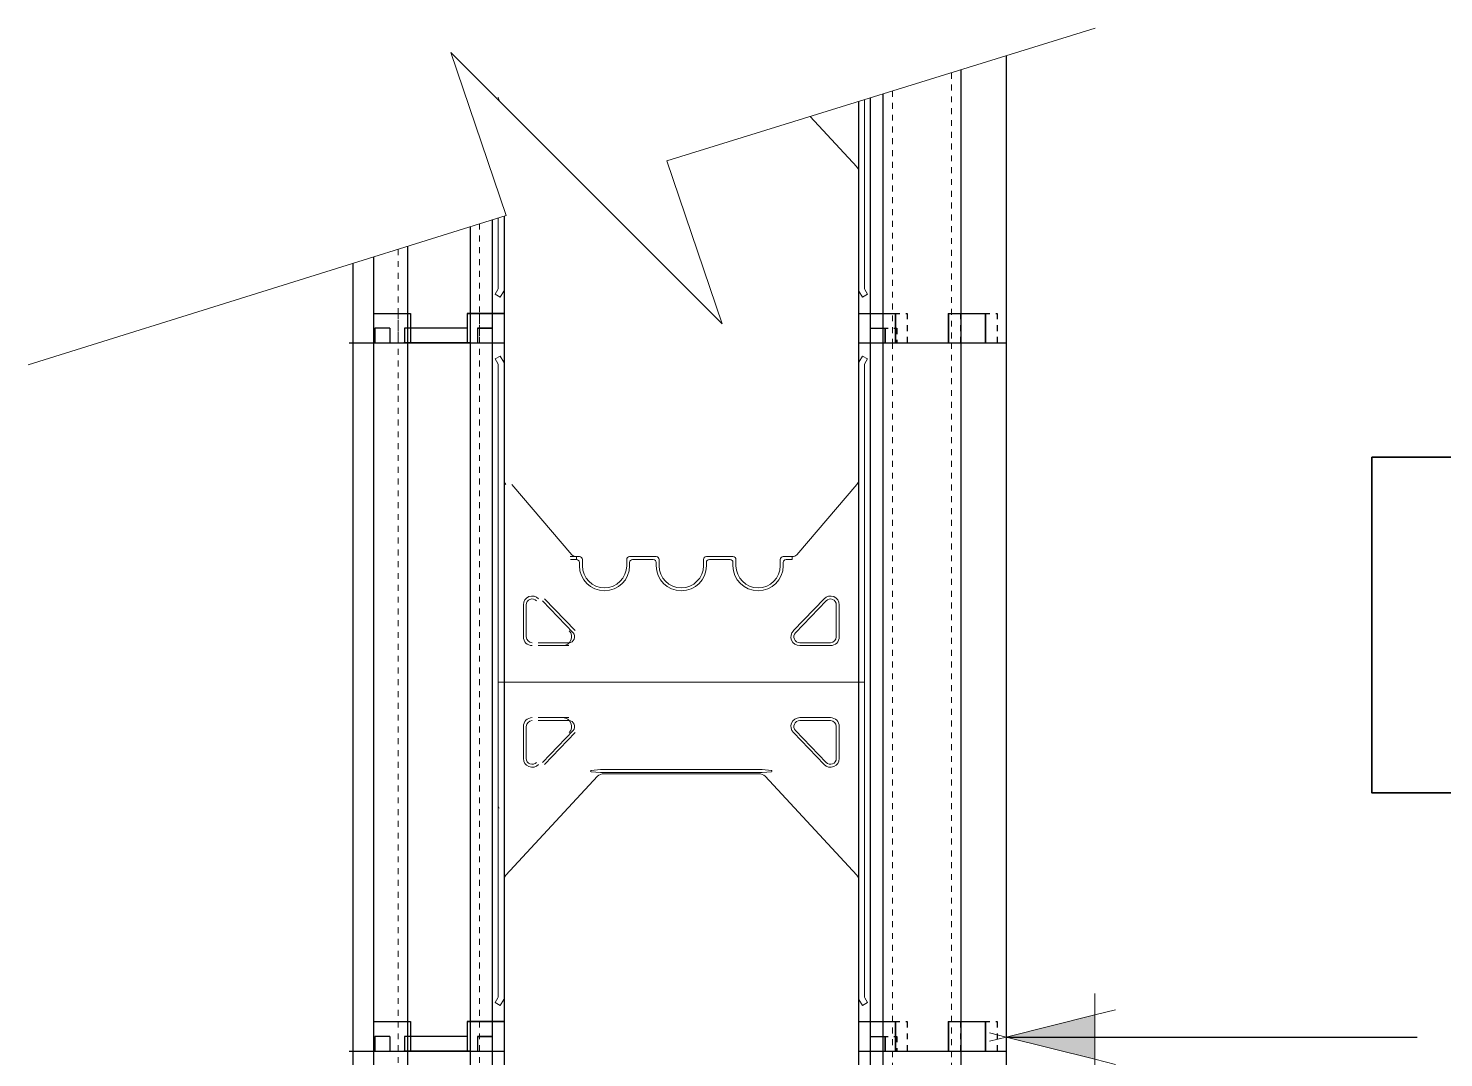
# Model space of a CAD drawing. Header units: inches. Extents: x -142.1 to -56.9, y 87.9 to 173.9.
# Drawn here: x -100.68 to -76.71, y 156.44 to 173.88 of the extents above; entities that cross this region are included whole.
import ezdxf

# ---------------------------------------------------------------- set-up
doc = ezdxf.new("R2010")
doc.units = ezdxf.units.IN
doc.header["$MEASUREMENT"] = 0
doc.linetypes.add('DASHED2', pattern=[0.375, 0.25, -0.125])
doc.linetypes.add('HIDDEN', pattern=[0.375, 0.25, -0.125])
for name, color, linetype, lineweight in [('A2 Hatch', 8, 'Continuous', 9), ('A4 medium', 7, 'Continuous', 35), ('DETAILS', 7, 'Continuous', 13), ('DIM', 3, 'Continuous', 13)]:
    doc.layers.add(name, color=color, linetype=linetype, lineweight=lineweight)
doc.styles.add('ARCTEXT', font='arctext.shx', dxfattribs={"width": 0.85})
doc.dimstyles.new('ARCTEXT 1-1', dxfattribs={"dimscale": 0, "dimtxt": 1, "dimasz": 1, "dimexe": 0.1875, "dimexo": 1, "dimgap": 0.5, "dimtad": 1, "dimdec": 4, "dimzin": 3, "dimdsep": 46, "dimlunit": 4, "dimtxsty": 'ARCTEXT', "dimblk": 'ARCHTICK', "dimcen": 1, "dimclrd": 256, "dimclre": 256, "dimclrt": 256, "dimadec": 0, "dimazin": 0, "dimtfac": 1, "dimtdec": 4, "dimtofl": 0, "dimtmove": 2, "dimatfit": 3, "dimldrblk": 'arrow', "dimfxl": 1, "dimtolj": 1, "dimtzin": 0, "dimarcsym": 0})

# ---------------------------------------------------------------- blocks, each defined once
blk = doc.blocks.new('_ArchTick')
at = {"color": 0, "linetype": 'ByBlock', "const_width": 0.15}
blk.add_lwpolyline([(-0.5, -0.5), (0.5, 0.5)], dxfattribs=at)
blk = doc.blocks.new('arrow')
at = {"layer": 'DIM'}
blk.add_hatch(color=253, dxfattribs=at).paths.add_polyline_path([(-2, 0.5), (-2, -0.5), (0, 0)])
at = {"layer": 'DIM', "lineweight": 9}
for points in [[(-2, 0.983), (-2, 0.5), (-2.469, 0.617)], [(0.374, 0.094), (0, 0)], [(0.374, -0.094), (0, 0)], [(-2, -0.983), (-2, -0.5), (-2.469, -0.617)]]:
    blk.add_lwpolyline(points, dxfattribs=at)
at = {"layer": 'DIM', "lineweight": 15}
blk.add_lwpolyline([(0, 0), (-2, -0.5), (-2, 0.5), (0, 0)], dxfattribs=at)

msp = doc.modelspace()

# ---------------------------------------------------------------- linework, layer by layer
at = {"color": 1}
for p, q in [((-84.124, 173.415), (-84.124, 168.553)), ((-84.889, 173.178), (-84.889, 168.553)), ((-86.624, 172.641), (-86.624, 168.553)), ((-86.424, 172.703), (-86.424, 168.553)), ((-86.209, 172.769), (-86.209, 168.553)), ((-92.624, 170.702), (-92.624, 168.553)), ((-93.199, 170.522), (-93.199, 168.553)), ((-92.824, 170.639), (-92.824, 168.553)), ((-94.261, 170.189), (-94.261, 168.553)), ((-94.836, 170.009), (-94.836, 168.553)), ((-95.186, 169.9), (-95.186, 168.553)), ((-94.836, 169.053), (-94.211, 169.053)), ((-94.836, 169.053), (-94.836, 156.553)), ((-94.836, 169.053), (-94.211, 169.053)), ((-94.836, 169.053), (-94.211, 169.053)), ((-94.836, 169.053), (-94.211, 169.053)), ((-94.836, 169.053), (-94.211, 169.053)), ((-94.836, 169.053), (-94.211, 169.053)), ((-94.836, 169.053), (-94.211, 169.053)), ((-94.836, 169.053), (-94.211, 169.053)), ((-94.836, 169.053), (-94.211, 169.053)), ((-94.836, 169.053), (-94.211, 169.053)), ((-94.261, 169.053), (-94.261, 156.553)), ((-94.211, 169.053), (-94.211, 168.553)), ((-94.211, 169.053), (-94.211, 168.553)), ((-94.211, 169.053), (-94.211, 168.553)), ((-94.211, 169.053), (-94.211, 168.553)), ((-94.211, 169.053), (-94.211, 168.553)), ((-94.211, 169.053), (-94.211, 168.553)), ((-94.211, 169.053), (-94.211, 168.553)), ((-94.211, 169.053), (-94.211, 168.553)), ((-94.211, 169.053), (-94.211, 168.553)), ((-94.211, 169.053), (-94.211, 168.553)), ((-93.249, 169.053), (-93.249, 168.553)), ((-93.249, 169.053), (-92.624, 169.053)), ((-93.249, 169.053), (-93.249, 168.553)), ((-93.249, 169.053), (-92.624, 169.053)), ((-93.249, 169.053), (-93.249, 168.553)), ((-93.249, 169.053), (-92.624, 169.053)), ((-93.249, 169.053), (-93.249, 168.553)), ((-93.249, 169.053), (-92.624, 169.053)), ((-93.249, 169.053), (-93.249, 168.553)), ((-92.624, 169.053), (-93.249, 169.053)), ((-93.249, 169.053), (-93.249, 168.553)), ((-93.249, 169.053), (-92.624, 169.053)), ((-93.249, 169.053), (-93.249, 168.553)), ((-93.249, 169.053), (-92.624, 169.053)), ((-93.249, 169.053), (-93.249, 168.553)), ((-93.249, 169.053), (-92.624, 169.053)), ((-93.249, 169.053), (-93.249, 168.553)), ((-93.249, 169.053), (-92.624, 169.053)), ((-93.249, 169.053), (-93.249, 168.553)), ((-93.249, 169.053), (-92.624, 169.053)), ((-93.249, 169.053), (-93.249, 168.553)), ((-92.624, 169.053), (-93.249, 169.053)), ((-93.249, 169.053), (-93.249, 168.553)), ((-93.249, 169.053), (-92.624, 169.053)), ((-93.249, 169.053), (-93.249, 168.553)), ((-92.624, 169.053), (-93.249, 169.053)), ((-93.199, 169.053), (-93.199, 156.553)), ((-92.624, 169.053), (-92.624, 156.553)), ((-92.624, 169.053), (-92.624, 168.553)), ((-92.624, 169.053), (-92.624, 168.553)), ((-92.624, 169.053), (-92.624, 168.553)), ((-92.624, 169.053), (-92.624, 168.553)), ((-92.624, 169.053), (-92.624, 168.553)), ((-92.624, 169.053), (-92.624, 168.553)), ((-92.624, 169.053), (-92.624, 168.553)), ((-92.624, 169.053), (-92.624, 168.553)), ((-92.624, 169.053), (-92.624, 168.553)), ((-92.624, 169.053), (-92.624, 168.553)), ((-92.624, 169.053), (-92.624, 168.553)), ((-92.624, 169.053), (-92.624, 168.553)), ((-86.624, 169.053), (-86.624, 156.553)), ((-86.624, 169.053), (-85.999, 169.053)), ((-86.624, 169.053), (-86.624, 168.553)), ((-86.624, 169.053), (-86.003, 169.053)), ((-86.424, 169.053), (-86.424, 168.553)), ((-86.003, 169.053), (-86.003, 168.553)), ((-85.999, 169.053), (-85.999, 168.553)), ((-85.103, 169.053), (-85.103, 168.553)), ((-85.103, 169.053), (-84.478, 169.053)), ((-85.099, 169.053), (-85.099, 168.553)), ((-85.099, 169.053), (-84.474, 169.053)), ((-84.478, 169.053), (-84.478, 168.553)), ((-84.474, 169.053), (-84.474, 168.553)), ((-84.474, 169.053), (-84.474, 168.553)), ((-84.474, 169.053), (-84.474, 168.553)), ((-94.811, 168.803), (-94.811, 168.553)), ((-94.561, 168.803), (-94.811, 168.803)), ((-94.811, 168.803), (-94.811, 168.553)), ((-94.561, 168.803), (-94.811, 168.803)), ((-94.811, 168.803), (-94.811, 168.553)), ((-94.561, 168.803), (-94.811, 168.803)), ((-94.561, 168.803), (-94.561, 168.553)), ((-94.561, 168.803), (-94.561, 168.553)), ((-94.561, 168.803), (-94.561, 168.553)), ((-93.249, 168.803), (-94.311, 168.803)), ((-94.311, 168.803), (-94.311, 168.553)), ((-93.249, 168.803), (-94.311, 168.803)), ((-94.311, 168.803), (-94.311, 168.553)), ((-93.249, 168.803), (-94.311, 168.803)), ((-94.311, 168.803), (-94.311, 168.553)), ((-93.074, 168.803), (-93.074, 168.553)), ((-93.074, 168.803), (-92.824, 168.803)), ((-93.074, 168.803), (-93.074, 168.553)), ((-93.074, 168.803), (-92.824, 168.803)), ((-93.074, 168.803), (-93.074, 168.553)), ((-93.074, 168.803), (-92.824, 168.803)), ((-93.074, 168.803), (-93.074, 168.553)), ((-93.074, 168.803), (-92.824, 168.803)), ((-93.074, 168.803), (-93.074, 168.553)), ((-92.824, 168.803), (-93.074, 168.803)), ((-93.074, 168.803), (-93.074, 168.553)), ((-93.074, 168.803), (-92.824, 168.803)), ((-93.074, 168.803), (-93.074, 168.553)), ((-93.074, 168.803), (-92.824, 168.803)), ((-93.074, 168.803), (-93.074, 168.553)), ((-93.074, 168.803), (-92.824, 168.803)), ((-93.074, 168.803), (-93.074, 168.553)), ((-93.074, 168.803), (-92.824, 168.803)), ((-93.074, 168.803), (-93.074, 168.553)), ((-93.074, 168.803), (-92.824, 168.803)), ((-93.074, 168.803), (-93.074, 168.553)), ((-92.824, 168.803), (-93.074, 168.803)), ((-93.074, 168.803), (-93.074, 168.553)), ((-93.074, 168.803), (-92.824, 168.803)), ((-93.074, 168.803), (-93.074, 168.553)), ((-92.824, 168.803), (-93.074, 168.803)), ((-92.824, 168.803), (-92.824, 156.553)), ((-92.824, 168.803), (-92.824, 168.553)), ((-92.824, 168.803), (-92.824, 168.553)), ((-92.824, 168.803), (-92.824, 168.553)), ((-86.428, 168.803), (-86.178, 168.803)), ((-86.424, 168.803), (-86.424, 156.553)), ((-86.424, 168.803), (-86.174, 168.803)), ((-86.178, 168.803), (-86.178, 168.553)), ((-86.174, 168.803), (-86.174, 168.553)), ((-95.249, 168.553), (-92.624, 168.553)), ((-95.249, 168.553), (-93.074, 168.553)), ((-95.249, 168.553), (-92.624, 168.553)), ((-95.249, 168.553), (-93.074, 168.553)), ((-95.249, 168.553), (-92.624, 168.553)), ((-95.249, 168.553), (-93.074, 168.553)), ((-95.186, 168.553), (-92.624, 168.553)), ((-95.186, 168.553), (-93.074, 168.553)), ((-95.186, 168.553), (-95.186, 156.553)), ((-95.186, 168.553), (-93.074, 168.553)), ((-95.186, 168.553), (-92.624, 168.553)), ((-95.186, 168.553), (-93.074, 168.553)), ((-95.186, 168.553), (-92.624, 168.553)), ((-95.186, 168.553), (-92.624, 168.553)), ((-95.186, 168.553), (-92.624, 168.553)), ((-95.186, 168.553), (-93.074, 168.553)), ((-95.186, 168.553), (-93.074, 168.553)), ((-95.186, 168.553), (-92.624, 168.553)), ((-95.186, 168.553), (-92.624, 168.553)), ((-95.186, 168.553), (-92.624, 168.553)), ((-95.186, 168.553), (-93.074, 168.553)), ((-95.186, 168.553), (-93.074, 168.553)), ((-95.186, 168.553), (-92.624, 168.553)), ((-95.186, 168.553), (-92.624, 168.553)), ((-95.186, 168.553), (-93.074, 168.553)), ((-95.186, 168.553), (-93.074, 168.553)), ((-95.186, 168.553), (-92.624, 168.553)), ((-95.186, 168.553), (-93.074, 168.553)), ((-95.186, 168.553), (-93.074, 168.553)), ((-95.186, 168.553), (-92.624, 168.553)), ((-95.186, 168.553), (-92.624, 168.553)), ((-93.199, 168.553), (-94.324, 168.553)), ((-93.199, 168.553), (-94.324, 168.553)), ((-93.199, 168.553), (-94.324, 168.553)), ((-93.199, 168.553), (-94.261, 168.553)), ((-93.199, 168.553), (-94.261, 168.553)), ((-93.199, 168.553), (-94.261, 168.553)), ((-93.199, 168.553), (-94.261, 168.553)), ((-93.199, 168.553), (-94.261, 168.553)), ((-93.199, 168.553), (-94.261, 168.553)), ((-93.199, 168.553), (-94.261, 168.553)), ((-93.199, 168.553), (-94.261, 168.553)), ((-93.199, 168.553), (-94.261, 168.553)), ((-93.199, 168.553), (-94.261, 168.553)), ((-93.199, 168.553), (-94.261, 168.553)), ((-92.824, 168.553), (-92.624, 168.553)), ((-92.824, 168.553), (-92.624, 168.553)), ((-92.824, 168.553), (-92.624, 168.553)), ((-92.824, 168.553), (-92.624, 168.553)), ((-92.824, 168.553), (-92.624, 168.553)), ((-92.824, 168.553), (-92.624, 168.553)), ((-92.824, 168.553), (-92.624, 168.553)), ((-92.824, 168.553), (-92.624, 168.553)), ((-92.824, 168.553), (-92.624, 168.553)), ((-92.824, 168.553), (-92.624, 168.553)), ((-92.824, 168.553), (-92.624, 168.553)), ((-92.824, 168.553), (-92.624, 168.553)), ((-92.824, 168.553), (-92.624, 168.553)), ((-92.824, 168.553), (-92.624, 168.553)), ((-86.624, 168.553), (-86.424, 168.553)), ((-86.624, 168.553), (-84.124, 168.553)), ((-86.624, 168.553), (-84.328, 168.553)), ((-86.624, 168.553), (-86.428, 168.553)), ((-86.624, 168.553), (-84.328, 168.553)), ((-86.624, 168.553), (-84.124, 168.553)), ((-86.413, 168.553), (-84.328, 168.553)), ((-86.209, 168.553), (-84.124, 168.553)), ((-86.209, 168.553), (-86.209, 156.553)), ((-84.889, 168.553), (-84.889, 156.553)), ((-84.324, 168.553), (-84.124, 168.553)), ((-84.324, 168.553), (-84.124, 168.553)), ((-84.324, 168.553), (-84.124, 168.553)), ((-84.124, 168.553), (-84.124, 156.553)), ((-94.836, 157.053), (-94.211, 157.053)), ((-94.836, 157.053), (-94.836, 144.553)), ((-94.836, 157.053), (-94.211, 157.053)), ((-94.836, 157.053), (-94.211, 157.053)), ((-94.836, 157.053), (-94.211, 157.053)), ((-94.836, 157.053), (-94.211, 157.053)), ((-94.836, 157.053), (-94.211, 157.053)), ((-94.836, 157.053), (-94.211, 157.053)), ((-94.836, 157.053), (-94.211, 157.053)), ((-94.836, 157.053), (-94.211, 157.053)), ((-94.836, 157.053), (-94.211, 157.053)), ((-94.261, 157.053), (-94.261, 144.553)), ((-94.211, 157.053), (-94.211, 156.553)), ((-94.211, 157.053), (-94.211, 156.553)), ((-94.211, 157.053), (-94.211, 156.553)), ((-94.211, 157.053), (-94.211, 156.553)), ((-94.211, 157.053), (-94.211, 156.553)), ((-94.211, 157.053), (-94.211, 156.553)), ((-94.211, 157.053), (-94.211, 156.553)), ((-94.211, 157.053), (-94.211, 156.553)), ((-94.211, 157.053), (-94.211, 156.553)), ((-94.211, 157.053), (-94.211, 156.553)), ((-93.249, 157.053), (-93.249, 156.553)), ((-93.249, 157.053), (-92.624, 157.053)), ((-93.249, 157.053), (-93.249, 156.553)), ((-93.249, 157.053), (-92.624, 157.053)), ((-93.249, 157.053), (-93.249, 156.553)), ((-93.249, 157.053), (-92.624, 157.053)), ((-93.249, 157.053), (-93.249, 156.553)), ((-93.249, 157.053), (-92.624, 157.053)), ((-93.249, 157.053), (-93.249, 156.553)), ((-92.624, 157.053), (-93.249, 157.053)), ((-93.249, 157.053), (-93.249, 156.553)), ((-93.249, 157.053), (-92.624, 157.053)), ((-93.249, 157.053), (-93.249, 156.553)), ((-93.249, 157.053), (-92.624, 157.053)), ((-93.249, 157.053), (-93.249, 156.553)), ((-93.249, 157.053), (-92.624, 157.053)), ((-93.249, 157.053), (-93.249, 156.553)), ((-93.249, 157.053), (-92.624, 157.053)), ((-93.249, 157.053), (-93.249, 156.553)), ((-93.249, 157.053), (-92.624, 157.053)), ((-93.249, 157.053), (-93.249, 156.553)), ((-92.624, 157.053), (-93.249, 157.053)), ((-93.249, 157.053), (-93.249, 156.553)), ((-93.249, 157.053), (-92.624, 157.053)), ((-93.249, 157.053), (-93.249, 156.553)), ((-92.624, 157.053), (-93.249, 157.053)), ((-93.199, 157.053), (-93.199, 144.553)), ((-92.624, 157.053), (-92.624, 144.553)), ((-92.624, 157.053), (-92.624, 156.553)), ((-92.624, 157.053), (-92.624, 156.553)), ((-92.624, 157.053), (-92.624, 156.553)), ((-92.624, 157.053), (-92.624, 156.553)), ((-92.624, 157.053), (-92.624, 156.553)), ((-92.624, 157.053), (-92.624, 156.553)), ((-92.624, 157.053), (-92.624, 156.553)), ((-92.624, 157.053), (-92.624, 156.553)), ((-92.624, 157.053), (-92.624, 156.553)), ((-92.624, 157.053), (-92.624, 156.553)), ((-92.624, 157.053), (-92.624, 156.553)), ((-92.624, 157.053), (-92.624, 156.553)), ((-86.624, 157.053), (-86.624, 144.553)), ((-86.624, 157.053), (-85.999, 157.053)), ((-86.624, 157.053), (-86.624, 156.553)), ((-86.624, 157.053), (-86.003, 157.053)), ((-86.424, 157.053), (-86.424, 156.553)), ((-86.003, 157.053), (-86.003, 156.553)), ((-85.999, 157.053), (-85.999, 156.553)), ((-85.103, 157.053), (-85.103, 156.553)), ((-85.103, 157.053), (-84.478, 157.053)), ((-85.099, 157.053), (-85.099, 156.553)), ((-85.099, 157.053), (-84.474, 157.053)), ((-84.478, 157.053), (-84.478, 156.553)), ((-84.474, 157.053), (-84.474, 156.553)), ((-84.474, 157.053), (-84.474, 156.553)), ((-84.474, 157.053), (-84.474, 156.553)), ((-94.811, 156.803), (-94.811, 156.553)), ((-94.561, 156.803), (-94.811, 156.803)), ((-94.811, 156.803), (-94.811, 156.553)), ((-94.561, 156.803), (-94.811, 156.803)), ((-94.811, 156.803), (-94.811, 156.553)), ((-94.561, 156.803), (-94.811, 156.803)), ((-94.561, 156.803), (-94.561, 156.553)), ((-94.561, 156.803), (-94.561, 156.553)), ((-94.561, 156.803), (-94.561, 156.553)), ((-93.249, 156.803), (-94.311, 156.803)), ((-94.311, 156.803), (-94.311, 156.553)), ((-93.249, 156.803), (-94.311, 156.803)), ((-94.311, 156.803), (-94.311, 156.553)), ((-93.249, 156.803), (-94.311, 156.803)), ((-94.311, 156.803), (-94.311, 156.553)), ((-93.074, 156.803), (-93.074, 156.553)), ((-93.074, 156.803), (-92.824, 156.803)), ((-93.074, 156.803), (-93.074, 156.553)), ((-93.074, 156.803), (-92.824, 156.803)), ((-93.074, 156.803), (-93.074, 156.553)), ((-93.074, 156.803), (-92.824, 156.803)), ((-93.074, 156.803), (-93.074, 156.553)), ((-93.074, 156.803), (-92.824, 156.803)), ((-93.074, 156.803), (-93.074, 156.553)), ((-92.824, 156.803), (-93.074, 156.803)), ((-93.074, 156.803), (-93.074, 156.553)), ((-93.074, 156.803), (-92.824, 156.803)), ((-93.074, 156.803), (-93.074, 156.553)), ((-93.074, 156.803), (-92.824, 156.803)), ((-93.074, 156.803), (-93.074, 156.553)), ((-93.074, 156.803), (-92.824, 156.803)), ((-93.074, 156.803), (-93.074, 156.553)), ((-93.074, 156.803), (-92.824, 156.803)), ((-93.074, 156.803), (-93.074, 156.553)), ((-93.074, 156.803), (-92.824, 156.803)), ((-93.074, 156.803), (-93.074, 156.553)), ((-92.824, 156.803), (-93.074, 156.803)), ((-93.074, 156.803), (-93.074, 156.553)), ((-93.074, 156.803), (-92.824, 156.803)), ((-93.074, 156.803), (-93.074, 156.553)), ((-92.824, 156.803), (-93.074, 156.803)), ((-92.824, 156.803), (-92.824, 144.553)), ((-92.824, 156.803), (-92.824, 156.553)), ((-92.824, 156.803), (-92.824, 156.553)), ((-92.824, 156.803), (-92.824, 156.553)), ((-86.428, 156.803), (-86.178, 156.803)), ((-86.424, 156.803), (-86.424, 144.553)), ((-86.424, 156.803), (-86.174, 156.803)), ((-86.178, 156.803), (-86.178, 156.553)), ((-86.174, 156.803), (-86.174, 156.553)), ((-95.249, 156.553), (-92.624, 156.553)), ((-95.249, 156.553), (-93.074, 156.553)), ((-95.249, 156.553), (-92.624, 156.553)), ((-95.249, 156.553), (-93.074, 156.553)), ((-95.249, 156.553), (-92.624, 156.553)), ((-95.249, 156.553), (-93.074, 156.553)), ((-95.186, 156.553), (-92.624, 156.553)), ((-95.186, 156.553), (-93.074, 156.553)), ((-95.186, 156.553), (-95.186, 144.553)), ((-95.186, 156.553), (-93.074, 156.553)), ((-95.186, 156.553), (-92.624, 156.553)), ((-95.186, 156.553), (-93.074, 156.553)), ((-95.186, 156.553), (-92.624, 156.553)), ((-95.186, 156.553), (-92.624, 156.553)), ((-95.186, 156.553), (-92.624, 156.553)), ((-95.186, 156.553), (-93.074, 156.553)), ((-95.186, 156.553), (-93.074, 156.553)), ((-95.186, 156.553), (-92.624, 156.553)), ((-95.186, 156.553), (-92.624, 156.553)), ((-95.186, 156.553), (-92.624, 156.553)), ((-95.186, 156.553), (-93.074, 156.553)), ((-95.186, 156.553), (-93.074, 156.553)), ((-95.186, 156.553), (-92.624, 156.553)), ((-95.186, 156.553), (-92.624, 156.553)), ((-95.186, 156.553), (-93.074, 156.553)), ((-95.186, 156.553), (-93.074, 156.553)), ((-95.186, 156.553), (-92.624, 156.553)), ((-95.186, 156.553), (-93.074, 156.553)), ((-95.186, 156.553), (-93.074, 156.553)), ((-95.186, 156.553), (-92.624, 156.553)), ((-95.186, 156.553), (-92.624, 156.553)), ((-93.199, 156.553), (-94.324, 156.553)), ((-93.199, 156.553), (-94.324, 156.553)), ((-93.199, 156.553), (-94.324, 156.553)), ((-93.199, 156.553), (-94.261, 156.553)), ((-93.199, 156.553), (-94.261, 156.553)), ((-93.199, 156.553), (-94.261, 156.553)), ((-93.199, 156.553), (-94.261, 156.553)), ((-93.199, 156.553), (-94.261, 156.553)), ((-93.199, 156.553), (-94.261, 156.553)), ((-93.199, 156.553), (-94.261, 156.553)), ((-93.199, 156.553), (-94.261, 156.553)), ((-93.199, 156.553), (-94.261, 156.553)), ((-93.199, 156.553), (-94.261, 156.553)), ((-93.199, 156.553), (-94.261, 156.553)), ((-92.824, 156.553), (-92.624, 156.553)), ((-92.824, 156.553), (-92.624, 156.553)), ((-92.824, 156.553), (-92.624, 156.553)), ((-92.824, 156.553), (-92.624, 156.553)), ((-92.824, 156.553), (-92.624, 156.553)), ((-92.824, 156.553), (-92.624, 156.553)), ((-92.824, 156.553), (-92.624, 156.553)), ((-92.824, 156.553), (-92.624, 156.553)), ((-92.824, 156.553), (-92.624, 156.553)), ((-92.824, 156.553), (-92.624, 156.553)), ((-92.824, 156.553), (-92.624, 156.553)), ((-92.824, 156.553), (-92.624, 156.553)), ((-92.824, 156.553), (-92.624, 156.553)), ((-92.824, 156.553), (-92.624, 156.553)), ((-86.624, 156.553), (-86.424, 156.553)), ((-86.624, 156.553), (-84.124, 156.553)), ((-86.624, 156.553), (-84.328, 156.553)), ((-86.624, 156.553), (-86.428, 156.553)), ((-86.624, 156.553), (-84.328, 156.553)), ((-86.624, 156.553), (-84.124, 156.553)), ((-86.413, 156.553), (-84.328, 156.553)), ((-86.209, 156.553), (-84.124, 156.553)), ((-86.209, 156.553), (-86.209, 144.553)), ((-84.889, 156.553), (-84.889, 144.553)), ((-84.324, 156.553), (-84.124, 156.553)), ((-84.324, 156.553), (-84.124, 156.553)), ((-84.324, 156.553), (-84.124, 156.553)), ((-84.124, 156.553), (-84.124, 144.553))]:
    msp.add_line(p, q, dxfattribs=at)
at = {"color": 1, "linetype": 'HIDDEN', "ltscale": 0.02}
for p, q in [((-94.836, 169.053), (-94.211, 169.053)), ((-94.836, 169.053), (-94.836, 168.553)), ((-94.836, 169.053), (-94.211, 169.053)), ((-94.836, 169.053), (-94.836, 168.553)), ((-94.836, 169.053), (-94.211, 169.053)), ((-94.836, 169.053), (-94.836, 168.553)), ((-94.836, 169.053), (-94.211, 169.053)), ((-94.836, 169.053), (-94.211, 169.053)), ((-94.836, 169.053), (-94.836, 168.553)), ((-94.836, 169.053), (-94.211, 169.053)), ((-94.836, 169.053), (-94.836, 168.553)), ((-94.836, 169.053), (-94.211, 169.053)), ((-94.836, 169.053), (-94.211, 169.053)), ((-94.836, 169.053), (-94.836, 168.553)), ((-94.836, 169.053), (-94.211, 169.053)), ((-94.836, 169.053), (-94.211, 169.053)), ((-94.836, 169.053), (-94.836, 168.553)), ((-94.836, 169.053), (-94.211, 169.053)), ((-94.836, 169.053), (-94.836, 168.553)), ((-94.836, 169.053), (-94.211, 169.053)), ((-94.836, 169.053), (-94.836, 168.553)), ((-94.836, 169.053), (-94.836, 168.553)), ((-94.211, 169.053), (-94.211, 168.553)), ((-94.211, 169.053), (-94.211, 168.553)), ((-94.211, 169.053), (-94.211, 168.553)), ((-94.211, 169.053), (-94.211, 168.553)), ((-94.211, 169.053), (-94.211, 168.553)), ((-94.211, 169.053), (-94.211, 168.553)), ((-94.211, 169.053), (-94.211, 168.553)), ((-94.211, 169.053), (-94.211, 168.553)), ((-94.211, 169.053), (-94.211, 168.553)), ((-94.211, 169.053), (-94.211, 168.553)), ((-94.211, 169.053), (-94.211, 168.553)), ((-94.211, 169.053), (-94.211, 168.553)), ((-93.249, 169.053), (-93.249, 168.553)), ((-93.249, 169.053), (-92.624, 169.053)), ((-93.249, 169.053), (-93.249, 168.553)), ((-93.249, 169.053), (-92.624, 169.053)), ((-93.249, 169.053), (-93.249, 168.553)), ((-93.249, 169.053), (-92.624, 169.053)), ((-93.249, 169.053), (-93.249, 168.553)), ((-93.249, 169.053), (-92.624, 169.053)), ((-93.249, 169.053), (-93.249, 168.553)), ((-93.249, 169.053), (-92.624, 169.053)), ((-93.249, 169.053), (-93.249, 168.553)), ((-93.249, 169.053), (-92.624, 169.053)), ((-93.249, 169.053), (-93.249, 168.553)), ((-93.249, 169.053), (-92.624, 169.053)), ((-93.249, 169.053), (-93.249, 168.553)), ((-93.249, 169.053), (-92.624, 169.053)), ((-93.249, 169.053), (-93.249, 168.553)), ((-93.249, 169.053), (-92.624, 169.053)), ((-93.249, 169.053), (-93.249, 168.553)), ((-93.249, 169.053), (-92.624, 169.053)), ((-93.249, 169.053), (-93.249, 168.553)), ((-93.249, 169.053), (-92.624, 169.053)), ((-93.249, 169.053), (-93.249, 168.553)), ((-93.249, 169.053), (-92.624, 169.053)), ((-86.624, 169.053), (-85.999, 169.053)), ((-86.624, 169.053), (-86.003, 169.053)), ((-86.624, 169.053), (-86.003, 169.053)), ((-86.424, 169.053), (-85.799, 169.053)), ((-86.003, 169.053), (-86.003, 168.553)), ((-86.003, 169.053), (-86.003, 168.553)), ((-85.999, 169.053), (-85.999, 168.553)), ((-85.799, 169.053), (-85.799, 168.553)), ((-85.103, 169.053), (-85.103, 168.553)), ((-85.103, 169.053), (-84.478, 169.053)), ((-85.103, 169.053), (-85.103, 168.553)), ((-85.103, 169.053), (-84.478, 169.053)), ((-85.099, 169.053), (-85.099, 168.553)), ((-85.099, 169.053), (-84.474, 169.053)), ((-84.899, 169.053), (-84.899, 168.553)), ((-84.899, 169.053), (-84.274, 169.053)), ((-84.478, 169.053), (-84.478, 168.553)), ((-84.478, 169.053), (-84.478, 168.553)), ((-84.474, 169.053), (-84.474, 168.553)), ((-84.474, 169.053), (-84.474, 168.553)), ((-84.474, 169.053), (-84.474, 168.553)), ((-84.274, 169.053), (-84.274, 168.553)), ((-86.428, 168.803), (-86.428, 168.553)), ((-86.428, 168.803), (-86.178, 168.803)), ((-86.428, 168.803), (-86.428, 168.553)), ((-86.428, 168.803), (-86.178, 168.803)), ((-86.424, 168.803), (-86.424, 168.553)), ((-86.424, 168.803), (-86.174, 168.803)), ((-86.224, 168.803), (-85.974, 168.803)), ((-86.178, 168.803), (-86.178, 168.553)), ((-86.178, 168.803), (-86.178, 168.553)), ((-86.174, 168.803), (-86.174, 168.553)), ((-85.974, 168.803), (-85.974, 168.553)), ((-94.836, 157.053), (-94.211, 157.053)), ((-94.836, 157.053), (-94.836, 156.553)), ((-94.836, 157.053), (-94.211, 157.053)), ((-94.836, 157.053), (-94.836, 156.553)), ((-94.836, 157.053), (-94.211, 157.053)), ((-94.836, 157.053), (-94.836, 156.553)), ((-94.836, 157.053), (-94.211, 157.053)), ((-94.836, 157.053), (-94.211, 157.053)), ((-94.836, 157.053), (-94.836, 156.553)), ((-94.836, 157.053), (-94.211, 157.053)), ((-94.836, 157.053), (-94.836, 156.553)), ((-94.836, 157.053), (-94.211, 157.053)), ((-94.836, 157.053), (-94.211, 157.053)), ((-94.836, 157.053), (-94.836, 156.553)), ((-94.836, 157.053), (-94.211, 157.053)), ((-94.836, 157.053), (-94.211, 157.053)), ((-94.836, 157.053), (-94.836, 156.553)), ((-94.836, 157.053), (-94.211, 157.053)), ((-94.836, 157.053), (-94.836, 156.553)), ((-94.836, 157.053), (-94.211, 157.053)), ((-94.836, 157.053), (-94.836, 156.553)), ((-94.836, 157.053), (-94.836, 156.553)), ((-94.211, 157.053), (-94.211, 156.553)), ((-94.211, 157.053), (-94.211, 156.553)), ((-94.211, 157.053), (-94.211, 156.553)), ((-94.211, 157.053), (-94.211, 156.553)), ((-94.211, 157.053), (-94.211, 156.553)), ((-94.211, 157.053), (-94.211, 156.553)), ((-94.211, 157.053), (-94.211, 156.553)), ((-94.211, 157.053), (-94.211, 156.553)), ((-94.211, 157.053), (-94.211, 156.553)), ((-94.211, 157.053), (-94.211, 156.553)), ((-94.211, 157.053), (-94.211, 156.553)), ((-94.211, 157.053), (-94.211, 156.553)), ((-93.249, 157.053), (-93.249, 156.553)), ((-93.249, 157.053), (-92.624, 157.053)), ((-93.249, 157.053), (-93.249, 156.553)), ((-93.249, 157.053), (-92.624, 157.053)), ((-93.249, 157.053), (-93.249, 156.553)), ((-93.249, 157.053), (-92.624, 157.053)), ((-93.249, 157.053), (-93.249, 156.553)), ((-93.249, 157.053), (-92.624, 157.053)), ((-93.249, 157.053), (-93.249, 156.553)), ((-93.249, 157.053), (-92.624, 157.053)), ((-93.249, 157.053), (-93.249, 156.553)), ((-93.249, 157.053), (-92.624, 157.053)), ((-93.249, 157.053), (-93.249, 156.553)), ((-93.249, 157.053), (-92.624, 157.053)), ((-93.249, 157.053), (-93.249, 156.553)), ((-93.249, 157.053), (-92.624, 157.053)), ((-93.249, 157.053), (-93.249, 156.553)), ((-93.249, 157.053), (-92.624, 157.053)), ((-93.249, 157.053), (-93.249, 156.553)), ((-93.249, 157.053), (-92.624, 157.053)), ((-93.249, 157.053), (-93.249, 156.553)), ((-93.249, 157.053), (-92.624, 157.053)), ((-93.249, 157.053), (-93.249, 156.553)), ((-93.249, 157.053), (-92.624, 157.053)), ((-86.624, 157.053), (-85.999, 157.053)), ((-86.624, 157.053), (-86.003, 157.053)), ((-86.624, 157.053), (-86.003, 157.053)), ((-86.424, 157.053), (-85.799, 157.053)), ((-86.003, 157.053), (-86.003, 156.553)), ((-86.003, 157.053), (-86.003, 156.553)), ((-85.999, 157.053), (-85.999, 156.553)), ((-85.799, 157.053), (-85.799, 156.553)), ((-85.103, 157.053), (-85.103, 156.553)), ((-85.103, 157.053), (-84.478, 157.053)), ((-85.103, 157.053), (-85.103, 156.553)), ((-85.103, 157.053), (-84.478, 157.053)), ((-85.099, 157.053), (-85.099, 156.553)), ((-85.099, 157.053), (-84.474, 157.053)), ((-84.899, 157.053), (-84.899, 156.553)), ((-84.899, 157.053), (-84.274, 157.053)), ((-84.478, 157.053), (-84.478, 156.553)), ((-84.478, 157.053), (-84.478, 156.553)), ((-84.474, 157.053), (-84.474, 156.553)), ((-84.474, 157.053), (-84.474, 156.553)), ((-84.474, 157.053), (-84.474, 156.553)), ((-84.274, 157.053), (-84.274, 156.553)), ((-86.428, 156.803), (-86.428, 156.553)), ((-86.428, 156.803), (-86.178, 156.803)), ((-86.428, 156.803), (-86.428, 156.553)), ((-86.428, 156.803), (-86.178, 156.803)), ((-86.424, 156.803), (-86.424, 156.553)), ((-86.424, 156.803), (-86.174, 156.803)), ((-86.224, 156.803), (-85.974, 156.803)), ((-86.178, 156.803), (-86.178, 156.553)), ((-86.178, 156.803), (-86.178, 156.553)), ((-86.174, 156.803), (-86.174, 156.553)), ((-85.974, 156.803), (-85.974, 156.553))]:
    msp.add_line(p, q, dxfattribs=at)
at = {"ltscale": 0.15}
for p, q in [((-94.274, 168.553), (-93.249, 168.553)), ((-94.274, 168.553), (-93.249, 168.553)), ((-94.274, 168.553), (-93.249, 168.553)), ((-94.211, 168.553), (-93.249, 168.553)), ((-94.211, 168.553), (-93.249, 168.553)), ((-94.211, 168.553), (-93.249, 168.553)), ((-94.211, 168.553), (-93.249, 168.553)), ((-94.211, 168.553), (-93.249, 168.553)), ((-94.211, 168.553), (-93.249, 168.553)), ((-94.211, 168.553), (-93.249, 168.553)), ((-94.211, 168.553), (-93.249, 168.553)), ((-94.211, 168.553), (-93.249, 168.553)), ((-94.211, 168.553), (-93.249, 168.553)), ((-94.211, 168.553), (-93.249, 168.553)), ((-94.274, 156.553), (-93.249, 156.553)), ((-94.274, 156.553), (-93.249, 156.553)), ((-94.274, 156.553), (-93.249, 156.553)), ((-94.211, 156.553), (-93.249, 156.553)), ((-94.211, 156.553), (-93.249, 156.553)), ((-94.211, 156.553), (-93.249, 156.553)), ((-94.211, 156.553), (-93.249, 156.553)), ((-94.211, 156.553), (-93.249, 156.553)), ((-94.211, 156.553), (-93.249, 156.553)), ((-94.211, 156.553), (-93.249, 156.553)), ((-94.211, 156.553), (-93.249, 156.553)), ((-94.211, 156.553), (-93.249, 156.553)), ((-94.211, 156.553), (-93.249, 156.553)), ((-94.211, 156.553), (-93.249, 156.553))]:
    msp.add_line(p, q, dxfattribs=at)
at = {"layer": 'A2 Hatch', "linetype": 'DASHED2', "ltscale": 0.15}
for p, q in [((-85.049, 173.129), (-85.049, 168.553)), ((-86.049, 172.819), (-86.049, 168.553)), ((-93.039, 170.572), (-93.039, 168.553)), ((-94.421, 170.139), (-94.421, 168.553)), ((-94.421, 169.053), (-94.421, 156.553)), ((-93.039, 169.053), (-93.039, 156.553)), ((-86.049, 168.553), (-86.049, 156.553)), ((-85.049, 168.553), (-85.049, 156.553)), ((-94.421, 157.053), (-94.421, 144.553)), ((-93.039, 157.053), (-93.039, 144.553)), ((-86.049, 156.553), (-86.049, 144.553)), ((-85.049, 156.553), (-85.049, 144.553))]:
    msp.add_line(p, q, dxfattribs=at)
at = {"layer": 'A4 medium', "ltscale": 0.15}
msp.add_lwpolyline([(-77.931, 166.617), (-57.199, 166.617), (-57.199, 160.928), (-77.931, 160.928)], close=True, dxfattribs=at)
at = {"layer": 'DETAILS', "color": 6, "lineweight": 20}
for p, q in [((-86.624, 171.462), (-86.624, 172.641)), ((-86.524, 172.672), (-86.524, 169.481)), ((-87.444, 172.387), (-86.653, 171.533)), ((-86.624, 171.462), (-86.624, 169.454)), ((-92.724, 170.67), (-92.724, 169.481)), ((-92.624, 169.454), (-92.624, 170.702)), ((-92.731, 169.456), (-92.776, 169.376)), ((-92.724, 169.517), (-92.724, 169.481)), ((-86.524, 169.481), (-86.524, 169.517)), ((-86.472, 169.376), (-86.517, 169.456)), ((-92.776, 169.376), (-92.69, 169.326)), ((-92.69, 169.326), (-92.631, 169.429)), ((-86.617, 169.429), (-86.558, 169.326)), ((-86.558, 169.326), (-86.472, 169.376)), ((-92.776, 168.28), (-92.69, 168.33)), ((-92.731, 168.201), (-92.776, 168.28)), ((-92.69, 168.33), (-92.631, 168.228)), ((-86.617, 168.228), (-86.558, 168.33)), ((-86.558, 168.33), (-86.472, 168.28)), ((-86.472, 168.28), (-86.517, 168.201)), ((-92.724, 168.178), (-92.724, 157.481)), ((-92.724, 168.139), (-92.724, 168.176)), ((-92.624, 168.203), (-92.624, 166.223)), ((-86.624, 166.223), (-86.624, 168.203)), ((-86.524, 168.178), (-86.524, 157.481)), ((-86.524, 168.176), (-86.524, 168.139)), ((-92.624, 166.223), (-92.624, 159.462)), ((-92.496, 166.154), (-91.478, 164.964)), ((-87.669, 164.964), (-86.652, 166.154)), ((-86.624, 159.462), (-86.624, 166.223)), ((-91.349, 164.933), (-91.506, 164.933)), ((-91.406, 164.933), (-91.399, 164.933)), ((-91.399, 164.933), (-91.399, 164.883)), ((-90.049, 164.933), (-90.499, 164.933)), ((-88.749, 164.933), (-89.199, 164.933)), ((-87.742, 164.933), (-87.899, 164.933)), ((-87.749, 164.883), (-87.749, 164.933)), ((-87.749, 164.933), (-87.742, 164.933)), ((-91.499, 164.883), (-91.399, 164.883)), ((-91.349, 164.833), (-91.349, 164.778)), ((-91.299, 164.778), (-91.299, 164.883)), ((-90.549, 164.883), (-90.549, 164.778)), ((-90.499, 164.778), (-90.499, 164.833)), ((-90.449, 164.883), (-90.099, 164.883)), ((-90.049, 164.833), (-90.049, 164.778)), ((-89.999, 164.778), (-89.999, 164.883)), ((-89.249, 164.883), (-89.249, 164.778)), ((-89.199, 164.778), (-89.199, 164.833)), ((-89.149, 164.883), (-88.799, 164.883)), ((-88.749, 164.833), (-88.749, 164.778)), ((-88.699, 164.778), (-88.699, 164.883)), ((-87.949, 164.883), (-87.949, 164.778)), ((-87.899, 164.778), (-87.899, 164.833)), ((-87.849, 164.883), (-87.749, 164.883)), ((-91.457, 163.643), (-91.977, 164.184)), ((-91.421, 163.677), (-91.941, 164.218)), ((-87.207, 164.218), (-87.727, 163.677)), ((-87.171, 164.184), (-87.69, 163.643)), ((-92.299, 164.114), (-92.299, 163.573)), ((-92.249, 164.114), (-92.249, 163.573)), ((-86.999, 163.573), (-86.999, 164.114)), ((-86.949, 163.573), (-86.949, 164.114)), ((-92.049, 163.473), (-91.53, 163.473)), ((-87.618, 163.473), (-87.099, 163.473)), ((-92.049, 163.423), (-91.53, 163.423)), ((-87.618, 163.423), (-87.099, 163.423)), ((-92.724, 162.803), (-86.524, 162.803)), ((-92.299, 162.053), (-92.299, 161.512)), ((-92.249, 162.053), (-92.249, 161.512)), ((-91.53, 162.203), (-92.049, 162.203)), ((-91.53, 162.153), (-92.049, 162.153)), ((-87.099, 162.203), (-87.618, 162.203)), ((-87.099, 162.153), (-87.618, 162.153)), ((-86.999, 161.512), (-86.999, 162.053)), ((-86.949, 161.512), (-86.949, 162.053)), ((-91.977, 161.443), (-91.457, 161.984)), ((-91.941, 161.408), (-91.421, 161.949)), ((-87.727, 161.949), (-87.207, 161.408)), ((-87.69, 161.984), (-87.171, 161.443)), ((-90.994, 161.323), (-91.15, 161.308)), ((-89.624, 161.323), (-90.994, 161.323)), ((-88.254, 161.323), (-89.624, 161.323)), ((-88.098, 161.308), (-88.254, 161.323)), ((-92.595, 159.533), (-91.043, 161.209)), ((-91.15, 161.288), (-90.994, 161.273)), ((-90.994, 161.273), (-89.624, 161.273)), ((-90.937, 161.253), (-89.624, 161.253)), ((-89.624, 161.273), (-88.254, 161.273)), ((-89.624, 161.253), (-88.311, 161.253)), ((-88.254, 161.273), (-88.098, 161.288)), ((-88.205, 161.209), (-86.653, 159.533)), ((-92.624, 157.454), (-92.624, 159.462)), ((-86.624, 159.462), (-86.624, 157.454)), ((-92.724, 157.517), (-92.724, 157.481)), ((-86.524, 157.481), (-86.524, 157.517)), ((-92.731, 157.456), (-92.776, 157.376)), ((-92.776, 157.376), (-92.69, 157.326)), ((-92.69, 157.326), (-92.631, 157.429)), ((-86.617, 157.429), (-86.558, 157.326)), ((-86.558, 157.326), (-86.472, 157.376)), ((-86.472, 157.376), (-86.517, 157.456))]:
    msp.add_line(p, q, dxfattribs=at)
for centre, radius, start, end in [((-92.624, 172.717), 0.1, 180, 209.7449), ((-86.724, 171.462), 0.1, 360, 45), ((-92.774, 169.481), 0.05, 330, 360), ((-92.674, 169.454), 0.05, 330, 360), ((-86.574, 169.454), 0.05, 180, 210), ((-86.474, 169.481), 0.05, 180, 210), ((-92.774, 168.176), 0.05, 0, 30), ((-92.674, 168.203), 0.05, 0, 30), ((-86.574, 168.203), 0.05, 150, 180), ((-86.474, 168.176), 0.05, 150, 180), ((-92.524, 166.223), 0.1, 180, 223.8309), ((-86.724, 166.223), 0.1, 316.1691, 360), ((-91.406, 165.033), 0.1, 223.8309, 270), ((-91.349, 164.883), 0.05, 0, 90), ((-90.499, 164.883), 0.05, 90, 180), ((-90.049, 164.883), 0.05, 0, 90), ((-89.199, 164.883), 0.05, 90, 180), ((-88.749, 164.883), 0.05, 0, 90), ((-87.899, 164.883), 0.05, 90, 180), ((-87.742, 165.033), 0.1, 270, 316.1691), ((-91.399, 164.833), 0.05, 360, 90), ((-90.924, 164.778), 0.425, 180, 360), ((-90.924, 164.778), 0.375, 180, 0), ((-90.449, 164.833), 0.05, 90, 180), ((-90.099, 164.833), 0.05, 360, 90), ((-89.624, 164.778), 0.425, 180, 270), ((-89.624, 164.778), 0.375, 180, 270), ((-89.624, 164.778), 0.425, 270, 0), ((-89.624, 164.778), 0.375, 270, 0), ((-89.149, 164.833), 0.05, 90, 180), ((-88.799, 164.833), 0.05, 0, 90), ((-88.324, 164.778), 0.425, 180, 0), ((-88.324, 164.778), 0.375, 180, 0), ((-87.849, 164.833), 0.05, 90, 180), ((-92.149, 164.114), 0.15, 43.8309, 180), ((-92.149, 164.114), 0.1, 43.8309, 180), ((-87.099, 164.114), 0.15, 0, 136.1691), ((-87.099, 164.114), 0.1, 0, 136.1691), ((-92.149, 163.573), 0.15, 180, 270), ((-92.149, 163.573), 0.1, 180, 270), ((-91.63, 163.573), 0.15, 270, 43.8309), ((-91.53, 163.573), 0.1, 270, 43.8309), ((-87.618, 163.573), 0.15, 136.1691, 270), ((-87.618, 163.573), 0.1, 136.1691, 270), ((-87.099, 163.573), 0.15, 270, 0), ((-87.099, 163.573), 0.1, 270, 360), ((-92.149, 162.053), 0.15, 90, 180), ((-92.149, 162.053), 0.1, 90, 180), ((-91.63, 162.053), 0.15, 316.1691, 90), ((-91.53, 162.053), 0.1, 316.1691, 90), ((-87.618, 162.053), 0.15, 90, 223.8309), ((-87.618, 162.053), 0.1, 90, 223.8309), ((-87.099, 162.053), 0.15, 360, 90), ((-87.099, 162.053), 0.1, 0, 90), ((-92.149, 161.512), 0.15, 180, 316.1691), ((-92.149, 161.512), 0.1, 180, 316.1691), ((-91.149, 161.298), 0.01, 97.4099, 262.5901), ((-88.099, 161.298), 0.01, 277.4099, 82.5901), ((-87.099, 161.512), 0.15, 223.8309, 360), ((-87.099, 161.512), 0.1, 223.8309, 0), ((-90.937, 161.103), 0.15, 90, 135), ((-88.311, 161.103), 0.15, 45, 90), ((-92.624, 160.717), 0.1, 180, 209.7449), ((-92.524, 159.462), 0.1, 135, 180), ((-86.724, 159.462), 0.1, 360, 45), ((-92.774, 157.481), 0.05, 330, 360), ((-86.474, 157.481), 0.05, 180, 210), ((-92.674, 157.454), 0.05, 330, 360), ((-86.574, 157.454), 0.05, 180, 210)]:
    msp.add_arc(centre, radius, start, end, dxfattribs=at)
at = {"layer": 'DIM'}
for p, q in [((-82.616, 173.883), (-89.867, 171.635)), ((-93.528, 173.472), (-92.592, 170.712)), ((-88.931, 168.875), (-93.528, 173.472)), ((-88.931, 168.875), (-89.867, 171.635)), ((-92.592, 170.712), (-100.681, 168.18))]:
    msp.add_line(p, q, dxfattribs=at)

# ---------------------------------------------------------------- leaders
at = {"layer": 'DIM', "ltscale": 0.15}
msp.add_leader([(-84.124, 156.791), (-77.166, 156.791)], dimstyle='ARCTEXT 1-1', override={"dimscale": 1, "dimasz": 0.75, "dimtad": 0}, dxfattribs=at)

doc.saveas('drawing.dxf')
